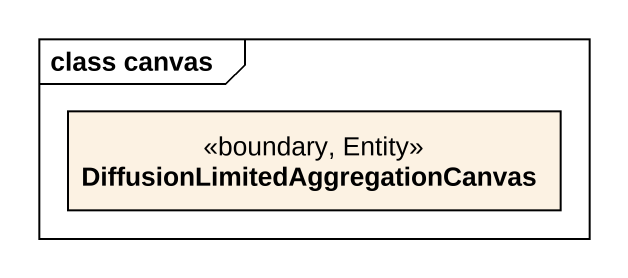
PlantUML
@startuml
mainframe class canvas
hide circle
hide empty members
class "DiffusionLimitedAggregationCanvas" as DiffusionLimitedAggregationC <<boundary, Entity>>
@enduml
